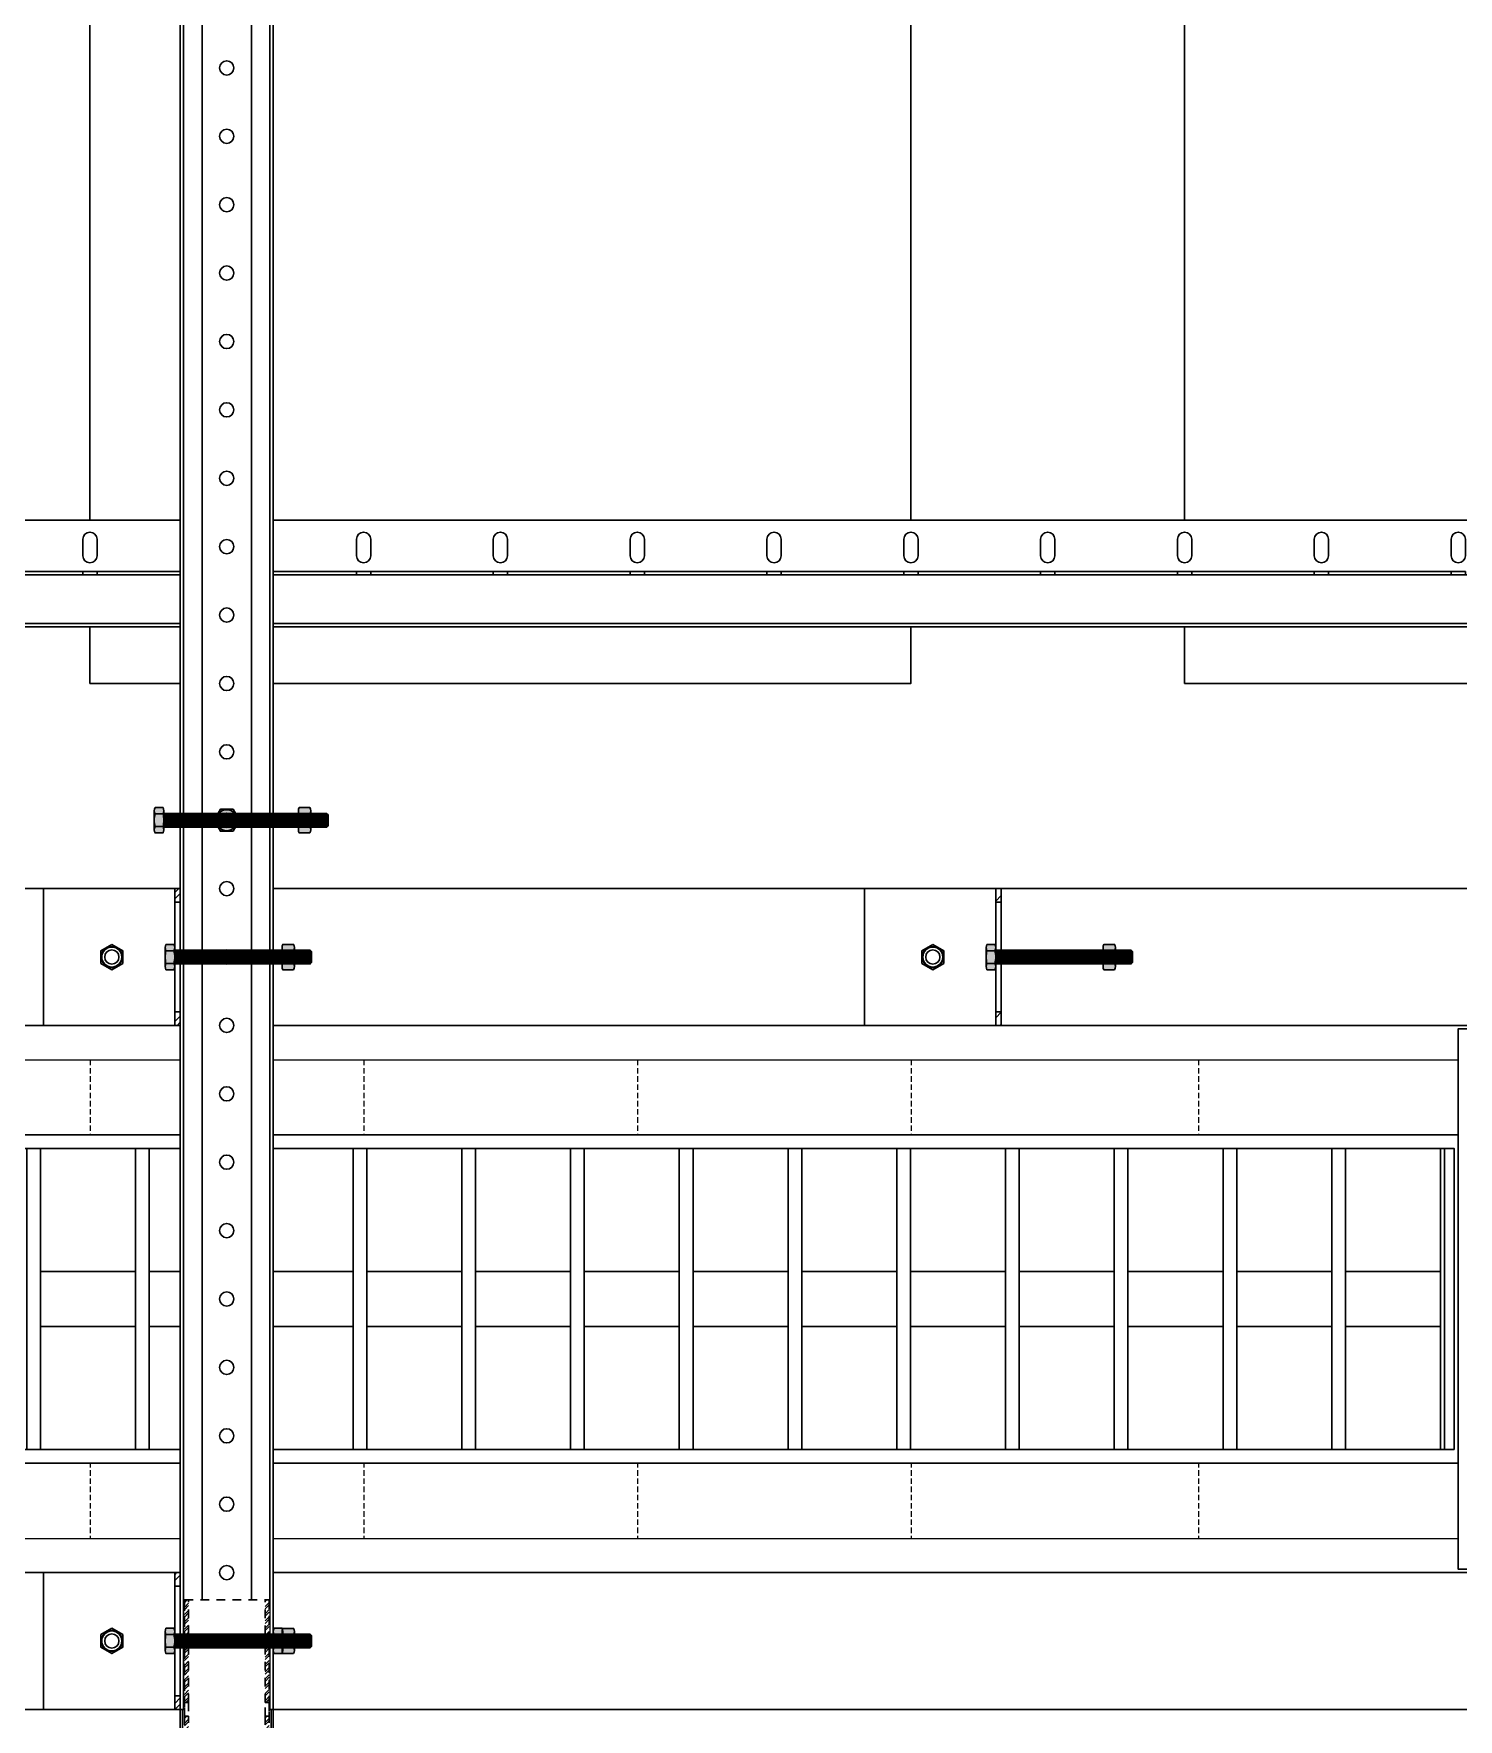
# Model space of a CAD drawing. Header units: millimetres. Extents: x -962357 to -591296, y -223672 to 59420.
# Drawn here: x -789751 to -789230, y -174598 to -173981 of the extents above; entities that cross this region are included whole.
import ezdxf
from ezdxf.enums import TextEntityAlignment as Align

# ---------------------------------------------------------------- set-up
doc = ezdxf.new("R2010")
doc.units = ezdxf.units.MM
doc.linetypes.add('DPA_Hidden 50', pattern=[3, 2, -1])
doc.linetypes.add('TA_HL_000.90000', pattern=[5.85, 3.195, -2.655])
for name, color, linetype in [('000 - H A T C H', 8, 'Continuous'), ('000 - WIPEOUT', 250, 'Continuous'), ('001 - ASCESSORIES', 251, 'Continuous'), ('A04_TUBE SERIES', 2, 'Continuous'), ('A11_ALU.SOLID SHEET', 2, 'Continuous')]:
    doc.layers.add(name, color=color, linetype=linetype)
doc.layers.add('A-GLAZ-CURT', color=2, linetype='Continuous', lineweight=9)
pattern_1 = [(135, (45431.8018, -77824.1695), (-1.325825215, -1.325825215), []), (135, (45431.8018, -77823.2856), (-1.325825215, -1.325825215), [])]
pattern_2 = [(110, (-0.5, 0), (-0.939693, -0.34202), []), (110, (-0.2012, 0.6409), (-0.939693, -0.34202), [1.25, -0.25, 0, -0.25])]

# ---------------------------------------------------------------- blocks, each defined once
blk = doc.blocks.new('*U4635')
at = {"layer": 'A11_ALU.SOLID SHEET', "color": 0}
blk.add_lwpolyline([(350, -98.8), (350, 98.8), (0, 98.8), (0, -98.8)], close=True, dxfattribs=at)
at = {"layer": 'Defpoints', "color": 250}
blk.add_point((0, 0), dxfattribs=at)
blk.add_text('AL.SHEET-HAT-TYPE-R', height=6, rotation=270, dxfattribs=at).set_placement((15, 0), align=Align.BOTTOM_CENTER)
blk = doc.blocks.new('*U4621')
at = {"color": 1}
blk.add_wipeout([(600, -60), (-600, -60), (-600, 60), (600, 60)], dxfattribs=at).dxf.layer = '000 - WIPEOUT'
at = {"layer": '001 - ASCESSORIES', "color": 0}
blk.add_lwpolyline([(600, -60), (-600, -60), (-600, 60), (600, 60)], close=True, dxfattribs=at)
at = {"layer": '001 - ASCESSORIES'}
for points in [[(595, -55), (-595, -55), (-595, 55), (595, 55)], [(76.97, -55), (81.97, -55), (81.97, 55), (76.97, 55)], [(121.7, -55), (116.7, -55), (116.7, 55), (121.7, 55)], [(156.43, -55), (161.43, -55), (161.43, 55), (156.43, 55)], [(201.17, -55), (196.17, -55), (196.17, 55), (201.17, 55)], [(235.9, -55), (240.9, -55), (240.9, 55), (235.9, 55)], [(280.63, -55), (275.63, -55), (275.63, 55), (280.63, 55)], [(315.37, -55), (320.37, -55), (320.37, 55), (315.37, 55)], [(360.1, -55), (355.1, -55), (355.1, 55), (360.1, 55)], [(394.83, -55), (399.83, -55), (399.83, 55), (394.83, 55)], [(439.57, -55), (434.57, -55), (434.57, 55), (439.57, 55)], [(474.3, -55), (479.3, -55), (479.3, 55), (474.3, 55)], [(519.03, -55), (514.03, -55), (514.03, 55), (519.03, 55)], [(553.77, -55), (558.77, -55), (558.77, 55), (553.77, 55)], [(598.5, -55), (593.5, -55), (593.5, 55), (598.5, 55)]]:
    blk.add_lwpolyline(points, close=True, dxfattribs=at)
for points in [[(81.97, 10), (116.7, 10)], [(121.7, 10), (156.43, 10)], [(161.43, 10), (196.17, 10)], [(201.17, 10), (235.9, 10)], [(240.9, 10), (275.63, 10)], [(280.63, 10), (315.37, 10)], [(320.37, 10), (355.1, 10)], [(360.1, 10), (394.83, 10)], [(399.83, 10), (434.57, 10)], [(439.57, 10), (474.3, 10)], [(479.3, 10), (514.03, 10)], [(519.03, 10), (553.77, 10)], [(558.77, 10), (593.5, 10)], [(81.97, -10), (116.7, -10)], [(121.7, -10), (156.43, -10)], [(161.43, -10), (196.17, -10)], [(201.17, -10), (235.9, -10)], [(240.9, -10), (275.63, -10)], [(280.63, -10), (315.37, -10)], [(320.37, -10), (355.1, -10)], [(360.1, -10), (394.83, -10)], [(399.83, -10), (434.57, -10)], [(439.57, -10), (474.3, -10)], [(479.3, -10), (514.03, -10)], [(519.03, -10), (553.77, -10)], [(558.77, -10), (593.5, -10)]]:
    blk.add_lwpolyline(points, dxfattribs=at)
blk = doc.blocks.new('*U4637')
blk.add_attdef('EXTR.OVL-LENGTH_', (-25, -59.09), '', height=5)
blk.add_wipeout([(-25, 0), (25, 0), (25, 7015), (-25, 7015)]).dxf.layer = '000 - WIPEOUT'
at = {"layer": 'A04_TUBE SERIES', "color": 0}
blk.add_lwpolyline([(-25, 0), (25, 0), (25, 7015), (-25, 7015)], close=True, dxfattribs=at)
blk = doc.blocks.new('*U4875')
at = {"color": 3}
blk.add_wipeout([(-412.5, 2350), (412.5, 2350), (412.5, 2050), (-412.5, 2050)], dxfattribs=at).dxf.layer = '000 - WIPEOUT'
at = {"layer": 'A11_ALU.SOLID SHEET', "color": 0, "linetype": 'ByBlock'}
blk.add_lwpolyline([(-412.5, 2050), (412.5, 2050), (412.5, 2350), (-412.5, 2350)], close=True, dxfattribs=at)
blk = doc.blocks.new('000 - ASSCESSORIES_FAMELINE_GALV.BRACKET_FITTING_Z-PROFILE_HR-02AA_TOP_VIEW')
blk.add_wipeout([(-1200, 39), (1200, 39), (1200, 0), (-1200, 0)]).dxf.layer = '000 - WIPEOUT'
at = {"layer": '001 - ASCESSORIES', "linetype": 'Continuous'}
for p, q in [((-1200, 39), (1200, 39)), ((-1200, 0), (1200, 0))]:
    blk.add_line(p, q, dxfattribs=at)
at = {"layer": '001 - ASCESSORIES', "color": 1, "linetype": 'ByBlock'}
for p, q in [((-327.6, 20.2), (-327.6, 19)), ((-277.6, 20.2), (-277.6, 19)), ((-227.6, 20.2), (-227.6, 19)), ((-177.6, 20.2), (-177.6, 19)), ((-127.6, 20.2), (-127.6, 19)), ((-77.6, 20.2), (-77.6, 19)), ((-27.6, 20.2), (-27.6, 19)), ((22.4, 20.2), (22.4, 19)), ((72.4, 20.2), (72.4, 19)), ((122.4, 20.2), (122.4, 19)), ((172.4, 20.2), (172.4, 19))]:
    blk.add_line(p, q, dxfattribs=at)
at = {"layer": '001 - ASCESSORIES', "color": 0, "linetype": 'ByBlock'}
blk.add_lwpolyline([(-1200, 39), (1200, 39), (1200, 19), (-1200, 19)], close=True, dxfattribs=at)
at = {"layer": '001 - ASCESSORIES'}
for points in [[(-322.4, 26), (-322.4, 32, 1), (-327.6, 32), (-327.6, 26, 1)], [(-272.4, 26), (-272.4, 32, 1), (-277.6, 32), (-277.6, 26, 1)], [(-222.4, 26), (-222.4, 32, 1), (-227.6, 32), (-227.6, 26, 1)], [(-172.4, 26), (-172.4, 32, 1), (-177.6, 32), (-177.6, 26, 1)], [(-122.4, 26), (-122.4, 32, 1), (-127.6, 32), (-127.6, 26, 1)], [(-72.4, 26), (-72.4, 32, 1), (-77.6, 32), (-77.6, 26, 1)], [(-22.4, 26), (-22.4, 32, 1), (-27.6, 32), (-27.6, 26, 1)], [(27.6, 26), (27.6, 32, 1), (22.4, 32), (22.4, 26, 1)], [(77.6, 26), (77.6, 32, 1), (72.4, 32), (72.4, 26, 1)], [(127.6, 26), (127.6, 32, 1), (122.4, 32), (122.4, 26, 1)], [(177.6, 26), (177.6, 32, 1), (172.4, 32), (172.4, 26, 1)]]:
    blk.add_lwpolyline(points, format="xyb", close=True, dxfattribs=at)
blk.add_lwpolyline([(-1200, 19), (1200, 19), (1200, 0), (-1200, 0)], close=True, dxfattribs=at)
at = {"layer": '001 - ASCESSORIES', "color": 1, "linetype": 'ByBlock'}
for points in [[(-327.6, 20.2), (-372.4, 20.2), (-372.4, 19), (-327.6, 19)], [(-327.6, 20.2), (-322.4, 20.2), (-322.4, 19), (-327.6, 19)], [(-277.6, 20.2), (-322.4, 20.2), (-322.4, 19), (-277.6, 19)], [(-277.6, 20.2), (-272.4, 20.2), (-272.4, 19), (-277.6, 19)], [(-227.6, 20.2), (-272.4, 20.2), (-272.4, 19), (-227.6, 19)], [(-227.6, 20.2), (-222.4, 20.2), (-222.4, 19), (-227.6, 19)], [(-177.6, 20.2), (-222.4, 20.2), (-222.4, 19), (-177.6, 19)], [(-177.6, 20.2), (-172.4, 20.2), (-172.4, 19), (-177.6, 19)], [(-127.6, 20.2), (-172.4, 20.2), (-172.4, 19), (-127.6, 19)], [(-127.6, 20.2), (-122.4, 20.2), (-122.4, 19), (-127.6, 19)], [(-77.6, 20.2), (-122.4, 20.2), (-122.4, 19), (-77.6, 19)], [(-77.6, 20.2), (-72.4, 20.2), (-72.4, 19), (-77.6, 19)], [(-27.6, 20.2), (-72.4, 20.2), (-72.4, 19), (-27.6, 19)], [(-27.6, 20.2), (-22.4, 20.2), (-22.4, 19), (-27.6, 19)], [(22.4, 20.2), (-22.4, 20.2), (-22.4, 19), (22.4, 19)], [(22.4, 20.2), (27.6, 20.2), (27.6, 19), (22.4, 19)], [(72.4, 20.2), (27.6, 20.2), (27.6, 19), (72.4, 19)], [(72.4, 20.2), (77.6, 20.2), (77.6, 19), (72.4, 19)], [(122.4, 20.2), (77.6, 20.2), (77.6, 19), (122.4, 19)], [(122.4, 20.2), (127.6, 20.2), (127.6, 19), (122.4, 19)], [(172.4, 20.2), (127.6, 20.2), (127.6, 19), (172.4, 19)], [(172.4, 20.2), (177.6, 20.2), (177.6, 19), (172.4, 19)]]:
    blk.add_lwpolyline(points, close=True, dxfattribs=at)
at = {"layer": '001 - ASCESSORIES', "color": 2}
blk.add_lwpolyline([(-1200, 1.2), (1200, 1.2), (1200, 0), (-1200, 0)], close=True, dxfattribs=at)
blk = doc.blocks.new('*U4896')
at = {"layer": '001 - ASCESSORIES', "linetype": 'ByBlock', "rotation": 180}
blk.add_blockref('000 - ASSCESSORIES_FAMELINE_GALV.BRACKET_FITTING_Z-PROFILE_HR-02AA_TOP_VIEW', (1200, 39), dxfattribs=at)
blk = doc.blocks.new('000 - ASSCESSORIES_FAMELINE_GALV.BRACKET_FITTING_U-PROFILE_CC-01_TOP_VIEW')
at = {"color": 6}
blk.add_wipeout([(1500, -17), (-1500, -17), (-1500, 17), (1500, 17)], dxfattribs=at).dxf.layer = '000 - WIPEOUT'
at = {"layer": '001 - ASCESSORIES', "color": 0, "linetype": 'ByBlock'}
for p, q in [((1500, 15.8), (-1500, 15.8)), ((1500, -15.8), (-1500, -15.8))]:
    blk.add_line(p, q, dxfattribs=at)
at = {"layer": '001 - ASCESSORIES', "color": 1}
blk.add_lwpolyline([(1500, 17), (1500, -17), (-1500, -17), (-1500, 17)], close=True, dxfattribs=at)
at = {"layer": '001 - ASCESSORIES', "color": 0, "linetype": 'ByBlock'}
for points in [[(-1500, 17), (-1500, 9), (1500, 9), (1500, 17)], [(-1500, -9), (-1500, -17), (1500, -17), (1500, -9)]]:
    blk.add_lwpolyline(points, close=True, dxfattribs=at)
at = {"layer": '001 - ASCESSORIES', "color": 1, "linetype": 'Continuous'}
for centre in [(900, 0), (925, 0), (950, 0), (975, 0), (1000, 0), (1025, 0), (1050, 0), (1075, 0), (1100, 0), (1125, 0), (1150, 0), (1175, 0), (1200, 0), (1225, 0), (1250, 0), (1275, 0), (1300, 0), (1325, 0), (1350, 0), (1375, 0), (1400, 0), (1425, 0), (1450, 0), (1475, 0), (1500, 0)]:
    blk.add_circle(centre, 2.6, dxfattribs=at)
blk = doc.blocks.new('000 - ASSCESSORIES_FAMELINE_GALV._SPICE-FOR_CC-01_TOP_VIEW')
blk.add_wipeout([(-40, 15.5), (40, 15.5), (40, -15.5), (-40, -15.5)]).dxf.layer = '000 - WIPEOUT'
at = {"layer": '000 - H A T C H'}
h = blk.add_hatch(dxfattribs=at)
h.set_pattern_fill('ANSI32', color=8, scale=5, angle=90)
h.set_pattern_definition(pattern_1)
h.paths.add_polyline_path([(-27.5, 14), (-27.5, 15.5), (-40, 15.5), (-40, 14)])
h.paths.add_polyline_path([(-2.5, 14), (-2.5, 15.5), (-22.5, 15.5), (-22.5, 14)])
h.paths.add_polyline_path([(27.5, 15.5), (27.5, 14), (40, 14), (40, 15.5)])
h.paths.add_polyline_path([(22.5, 14), (22.5, 15.5), (2.5, 15.5), (2.5, 14)])
h = blk.add_hatch(dxfattribs=at)
h.set_pattern_fill('ANSI32', color=8, scale=5, angle=90)
h.set_pattern_definition(pattern_1)
h.paths.add_polyline_path([(-27.5, -15.5), (-27.5, -14), (-40, -14), (-40, -15.5)])
h.paths.add_polyline_path([(-2.5, -15.5), (-2.5, -14), (-22.5, -14), (-22.5, -15.5)])
h.paths.add_polyline_path([(27.5, -14), (27.5, -15.5), (40, -15.5), (40, -14)])
h.paths.add_polyline_path([(22.5, -15.5), (22.5, -14), (2.5, -14), (2.5, -15.5)])
at = {"layer": '001 - ASCESSORIES', "color": 0, "linetype": 'ByBlock'}
for points in [[(-40, 15.5), (40, 15.5), (40, -15.5), (-40, -15.5)], [(-27.5, 14), (-27.5, 15.5), (-40, 15.5), (-40, 14)], [(-27.5, 15.5), (-22.5, 15.5), (-22.5, 14), (-27.5, 14)], [(-2.5, 14), (-2.5, 15.5), (-22.5, 15.5), (-22.5, 14)], [(-2.5, 15.5), (2.5, 15.5), (2.5, 14), (-2.5, 14)], [(22.5, 14), (22.5, 15.5), (2.5, 15.5), (2.5, 14)], [(22.5, 15.5), (27.5, 15.5), (27.5, 14), (22.5, 14)], [(27.5, 15.5), (27.5, 14), (40, 14), (40, 15.5)], [(-27.5, -15.5), (-27.5, -14), (-40, -14), (-40, -15.5)], [(-27.5, -14), (-22.5, -14), (-22.5, -15.5), (-27.5, -15.5)], [(-2.5, -15.5), (-2.5, -14), (-22.5, -14), (-22.5, -15.5)], [(-2.5, -14), (2.5, -14), (2.5, -15.5), (-2.5, -15.5)], [(2.5, -14), (22.5, -14), (22.5, -15.5), (2.5, -15.5)], [(22.5, -14), (27.5, -14), (27.5, -15.5), (22.5, -15.5)], [(27.5, -14), (40, -14), (40, -15.5), (27.5, -15.5)]]:
    blk.add_lwpolyline(points, close=True, dxfattribs=at)
blk = doc.blocks.new('*U4733')
at = {"layer": '001 - ASCESSORIES', "color": 0, "linetype": 'ByBlock', "rotation": 90}
blk.add_blockref('000 - ASSCESSORIES_FAMELINE_GALV._SPICE-FOR_CC-01_TOP_VIEW', (0, 0), dxfattribs=at)
blk = doc.blocks.new('*U4662')
at = {"color": 1}
for p, q in [((-3.46, 4.5), (3.46, 4.5)), ((-3.46, 0), (3.46, 0))]:
    blk.add_line(p, q, dxfattribs=at)
at = {"color": 0}
for points in [[(-2.31, 4.21, 0.249893), (-4.62, 4.21), (-4.62, 0.29, 0.249893), (-2.31, 0.29)], [(2.31, 4.21, 0.062422), (0, 4.5, 0.062422), (-2.31, 4.21), (-2.31, 0.29, 0.061692), (0, 0, 0.061692), (2.31, 0.29)], [(4.62, 4.21, 0.249893), (2.31, 4.21), (2.31, 0.29, 0.249893), (4.62, 0.29)]]:
    blk.add_lwpolyline(points, format="xyb", close=True, dxfattribs=at)
blk = doc.blocks.new('*U4707')
at = {"layer": '000 - H A T C H'}
h = blk.add_hatch(color=250, dxfattribs=at)
h.dxf.hatch_style = 1
edge = h.paths.add_edge_path()
edge.add_line((0.29, 4.62), (4.21, 4.62))
edge.add_arc((2.05, 3.46), 2.45, 0, 28.06093, ccw=False)
edge.add_line((4.5, 3.46), (4.5, 0.01))
edge.add_arc((-4.86, 0), 9.36, -0.02392, 0.02392, ccw=False)
edge.add_line((4.5, 0), (4.5, 0))
edge.add_arc((-4.86, 0), 9.36, -0.02392, 0.02392, ccw=False)
edge.add_line((4.5, -0.01), (4.5, -3.46))
edge.add_arc((2.05, -3.46), 2.45, -28.06093, 0, ccw=False)
edge.add_line((4.21, -4.62), (0.29, -4.62))
edge.add_arc((2.45, -3.46), 2.45, 180, 208.06093, ccw=False)
edge.add_line((0, -3.46), (0, 3.46))
edge.add_arc((2.45, 3.46), 2.45, 151.93907, 180, ccw=False)
at = {"layer": '001 - ASCESSORIES', "color": 0, "rotation": 270}
blk.add_blockref('*U4662', (0, 0), dxfattribs=at)
blk = doc.blocks.new('*U4682')
at = {"color": 1}
for p, q in [((-3.46, 3.5), (3.46, 3.5)), ((-3.46, 0), (3.46, 0))]:
    blk.add_line(p, q, dxfattribs=at)
at = {"color": 0}
for points in [[(-2.31, 3.21, 0.249855), (-4.62, 3.21), (-4.62, 0.29, 0.249855), (-2.31, 0.29)], [(2.31, 3.21, 0.062432), (0, 3.5, 0.062432), (-2.31, 3.21), (-2.31, 0.29, 0.061701), (0, 0, 0.061701), (2.31, 0.29)], [(4.62, 3.21, 0.249855), (2.31, 3.21), (2.31, 0.29, 0.249855), (4.62, 0.29)]]:
    blk.add_lwpolyline(points, format="xyb", close=True, dxfattribs=at)
blk = doc.blocks.new('*U4693')
at = {"layer": '000 - H A T C H'}
h = blk.add_hatch(dxfattribs=at)
h.set_pattern_fill('ANSI35', color=8, scale=4, angle=65)
h.set_pattern_definition(pattern_2)
h.paths.add_polyline_path([(0, -2.5), (44.5, -2.5), (44.5, 2.5), (0, 2.5)])
at = {"color": 8}
blk.add_line((44.5, -2.5), (44.5, 2.5), dxfattribs=at)
at = {"color": 1}
blk.add_lwpolyline([(44.5, 2.5), (0, 2.5), (0, -2.5), (44.5, -2.5), (45, -2), (45, 2)], close=True, dxfattribs=at)
blk = doc.blocks.new('*U4734')
at = {"layer": '000 - H A T C H'}
h = blk.add_hatch(color=250, dxfattribs=at)
h.dxf.hatch_style = 1
edge = h.paths.add_edge_path()
edge.add_line((-0.29, -4.62), (-3.21, -4.62))
edge.add_arc((-1.05, -3.46), 2.45, 180, 208.05689, ccw=False)
edge.add_line((-3.5, -3.46), (-3.5, -0.01))
edge.add_arc((5.86, 0), 9.36, 179.97608, 180.02392, ccw=False)
edge.add_line((-3.5, 0), (-3.5, 0))
edge.add_arc((5.86, 0), 9.36, 179.97608, 180.02392, ccw=False)
edge.add_line((-3.5, 0.01), (-3.5, 3.46))
edge.add_arc((-1.05, 3.46), 2.45, 151.94311, 180, ccw=False)
edge.add_line((-3.21, 4.62), (-0.29, 4.62))
edge.add_arc((-2.45, 3.46), 2.45, 360, 388.05689, ccw=False)
edge.add_line((0, 3.46), (0, -3.46))
edge.add_arc((-2.45, -3.46), 2.45, 331.94311, 360, ccw=False)
blk.add_blockref('*U4693', (0, 0))
at = {"layer": '001 - ASCESSORIES', "rotation": 90}
blk.add_blockref('*U4682', (0, 0), dxfattribs=at)
blk = doc.blocks.new('*U4735')
at = {"layer": '001 - ASCESSORIES', "rotation": 270}
for name, p in [('*U4734', (0, 0)), ('*U4707', (0, -37.2))]:
    blk.add_blockref(name, p, dxfattribs=at)
blk = doc.blocks.new('*U4907')
at = {"layer": '001 - ASCESSORIES'}
blk.add_lwpolyline([(2020, 17), (1500, 17), (1500, -17), (2020, -17)], close=True, dxfattribs=at)
at = {"layer": '001 - ASCESSORIES', "color": 0}
blk.add_lwpolyline([(2020, 16.2), (1500, 16.2), (1500, -16.2), (2020, -16.2)], close=True, dxfattribs=at)
at = {"layer": '001 - ASCESSORIES', "color": 0, "linetype": 'ByBlock'}
blk.add_blockref('000 - ASSCESSORIES_FAMELINE_GALV.BRACKET_FITTING_U-PROFILE_CC-01_TOP_VIEW', (0, 0), dxfattribs=at)
at = {"layer": '001 - ASCESSORIES', "linetype": 'TA_HL_000.90000', "rotation": 90}
blk.add_blockref('*U4733', (1500, 0), dxfattribs=at)
blk.add_blockref('*U4735', (1475, 17))
blk = doc.blocks.new('*U4663')
at = {"layer": '001 - ASCESSORIES', "color": 0}
blk.add_lwpolyline([(4.62, 0), (2.31, 4), (-2.31, 4), (-4.62, 0), (-2.31, -4), (2.31, -4)], close=True, dxfattribs=at)
at = {"layer": '001 - ASCESSORIES', "color": 8}
blk.add_circle((0, 0), 3.85, dxfattribs=at)
at = {"layer": '001 - ASCESSORIES', "color": 0}
blk.add_circle((0, 0), 2.6, dxfattribs=at)
blk = doc.blocks.new('*U4664')
at = {"layer": '000 - H A T C H'}
h = blk.add_hatch(color=250, dxfattribs=at)
h.dxf.hatch_style = 1
h.paths.add_polyline_path([(4, -2.31), (4, 2.31), (0, 4.62), (-4, 2.31), (-4, -2.31), (0, -4.62)])
h.paths.add_polyline_path([(0, -2.6, -1), (0, 2.6, -1)], flags=16)
at = {"layer": '001 - ASCESSORIES', "color": 0, "rotation": 270}
blk.add_blockref('*U4663', (0, 0), dxfattribs=at)
blk = doc.blocks.new('*U4696')
at = {"layer": '000 - H A T C H'}
h = blk.add_hatch(dxfattribs=at)
h.set_pattern_fill('ANSI35', color=8, scale=4, angle=65)
h.set_pattern_definition(pattern_2)
h.paths.add_polyline_path([(0, -2.5), (59.5, -2.5), (59.5, 2.5), (0, 2.5)])
at = {"color": 8}
blk.add_line((59.5, -2.5), (59.5, 2.5), dxfattribs=at)
at = {"color": 1}
blk.add_lwpolyline([(59.5, 2.5), (0, 2.5), (0, -2.5), (59.5, -2.5), (60, -2), (60, 2)], close=True, dxfattribs=at)
blk = doc.blocks.new('*U4748')
at = {"layer": '000 - H A T C H'}
h = blk.add_hatch(color=250, dxfattribs=at)
h.dxf.hatch_style = 1
edge = h.paths.add_edge_path()
edge.add_line((-0.29, -4.62), (-3.21, -4.62))
edge.add_arc((-1.05, -3.46), 2.45, 180, 208.05689, ccw=False)
edge.add_line((-3.5, -3.46), (-3.5, -0.01))
edge.add_arc((5.86, 0), 9.36, 179.97608, 180.02392, ccw=False)
edge.add_line((-3.5, 0), (-3.5, 0))
edge.add_arc((5.86, 0), 9.36, 179.97608, 180.02392, ccw=False)
edge.add_line((-3.5, 0.01), (-3.5, 3.46))
edge.add_arc((-1.05, 3.46), 2.45, 151.94311, 180, ccw=False)
edge.add_line((-3.21, 4.62), (-0.29, 4.62))
edge.add_arc((-2.45, 3.46), 2.45, 360, 388.05689, ccw=False)
edge.add_line((0, 3.46), (0, -3.46))
edge.add_arc((-2.45, -3.46), 2.45, 331.94311, 360, ccw=False)
blk.add_blockref('*U4696', (0, 0))
at = {"layer": '001 - ASCESSORIES', "rotation": 90}
blk.add_blockref('*U4682', (0, 0), dxfattribs=at)
blk = doc.blocks.new('*U4821')
at = {"layer": '001 - ASCESSORIES'}
blk.add_blockref('*U4748', (-23, 0), dxfattribs=at)
at = {"layer": '001 - ASCESSORIES', "color": 2}
for rotation in [90, 90, 270, 270]:
    blk.add_blockref('*U4664', (0, 0), dxfattribs=dict(at, rotation=rotation))
at = {"layer": '001 - ASCESSORIES', "color": 1}
blk.add_blockref('*U4707', (26.2, 0), dxfattribs=at)
blk = doc.blocks.new('000 - ASSCESSORIES_FAMELINE_AL.EXTR._L-PROFILE_50x68mm._non-code_TOP_VIEW')
blk.add_wipeout([(-50, -25), (0, -25), (0, 25), (-50, 25)]).dxf.layer = '000 - WIPEOUT'
at = {"layer": '000 - H A T C H'}
h = blk.add_hatch(dxfattribs=at)
h.set_pattern_fill('ANSI32', color=8, scale=0.5)
h.set_pattern_definition([(45, (-14193.569, 11847.092), (-3.367596, 3.367596), []), (45, (-14191.324, 11847.092), (-3.367596, 3.367596), [])])
h.paths.add_polyline_path([(-2, 20), (0, 20), (0, 25), (-2, 25)])
h.paths.add_polyline_path([(0, -20), (-2, -20), (-2, -25), (0, -25)])
at = {"layer": '001 - ASCESSORIES', "color": 0}
for p, q in [((0, 20), (-2, 20)), ((-2, -20), (0, -20))]:
    blk.add_line(p, q, dxfattribs=at)
at = {"layer": '001 - ASCESSORIES', "color": 1}
blk.add_line((-2, -20), (-2, 20), dxfattribs=at)
at = {"layer": '001 - ASCESSORIES'}
blk.add_lwpolyline([(-50, -25), (0, -25), (0, 25), (-50, 25)], close=True, dxfattribs=at)
at = {"layer": '001 - ASCESSORIES', "color": 0}
for points in [[(-2, 25), (0, 25), (0, 20), (-2, 20)], [(-2, -20), (0, -20), (0, -25), (-2, -25)]]:
    blk.add_lwpolyline(points, close=True, dxfattribs=at)
at = {"layer": '001 - ASCESSORIES', "color": 1}
blk.add_circle((-25, 0), 2.6, dxfattribs=at)
blk = doc.blocks.new('*U4738')
at = {"layer": '001 - ASCESSORIES', "color": 0}
blk.add_blockref('000 - ASSCESSORIES_FAMELINE_AL.EXTR._L-PROFILE_50x68mm._non-code_TOP_VIEW', (0, 0), dxfattribs=at)
blk = doc.blocks.new('*U4683')
blk.add_circle((0, 0), 3.66)
at = {"layer": '001 - ASCESSORIES', "color": 0}
blk.add_lwpolyline([(4.62, 0), (2.31, 4), (-2.31, 4), (-4.62, 0), (-2.31, -4), (2.31, -4)], close=True, dxfattribs=at)
at = {"layer": '001 - ASCESSORIES', "color": 8}
blk.add_circle((0, 0), 3.85, dxfattribs=at)
blk = doc.blocks.new('*U4715')
at = {"layer": '001 - ASCESSORIES', "rotation": 90}
blk.add_blockref('*U4683', (0, 0), dxfattribs=at)
blk = doc.blocks.new('*U4751')
at = {"layer": '001 - ASCESSORIES'}
blk.add_blockref('*U4715', (0, 0), dxfattribs=at)
blk = doc.blocks.new('*U4694')
at = {"layer": '000 - H A T C H'}
h = blk.add_hatch(dxfattribs=at)
h.set_pattern_fill('ANSI35', color=8, scale=4, angle=65)
h.set_pattern_definition(pattern_2)
h.paths.add_polyline_path([(0, -2.5), (49.5, -2.5), (49.5, 2.5), (0, 2.5)])
at = {"color": 8}
blk.add_line((49.5, -2.5), (49.5, 2.5), dxfattribs=at)
at = {"color": 1}
blk.add_lwpolyline([(49.5, 2.5), (0, 2.5), (0, -2.5), (49.5, -2.5), (50, -2), (50, 2)], close=True, dxfattribs=at)
blk = doc.blocks.new('*U4746')
at = {"layer": '000 - H A T C H'}
h = blk.add_hatch(color=250, dxfattribs=at)
h.dxf.hatch_style = 1
edge = h.paths.add_edge_path()
edge.add_line((-0.29, -4.62), (-3.21, -4.62))
edge.add_arc((-1.05, -3.46), 2.45, 180, 208.05689, ccw=False)
edge.add_line((-3.5, -3.46), (-3.5, -0.01))
edge.add_arc((5.86, 0), 9.36, 179.97608, 180.02392, ccw=False)
edge.add_line((-3.5, 0), (-3.5, 0))
edge.add_arc((5.86, 0), 9.36, 179.97608, 180.02392, ccw=False)
edge.add_line((-3.5, 0.01), (-3.5, 3.46))
edge.add_arc((-1.05, 3.46), 2.45, 151.94311, 180, ccw=False)
edge.add_line((-3.21, 4.62), (-0.29, 4.62))
edge.add_arc((-2.45, 3.46), 2.45, 360, 388.05689, ccw=False)
edge.add_line((0, 3.46), (0, -3.46))
edge.add_arc((-2.45, -3.46), 2.45, 331.94311, 360, ccw=False)
blk.add_blockref('*U4694', (0, 0))
at = {"layer": '001 - ASCESSORIES', "rotation": 90}
blk.add_blockref('*U4682', (0, 0), dxfattribs=at)
blk = doc.blocks.new('*U4752')
at = {"layer": '001 - ASCESSORIES'}
for name, p in [('*U4746', (0, 0)), ('*U4707', (39.2, -0.01))]:
    blk.add_blockref(name, p, dxfattribs=at)
blk = doc.blocks.new('*U4794')
at = {"color": 2}
blk.add_blockref('*U4738', (0, 0), dxfattribs=at)
for name, p in [('*U4751', (-25, 0)), ('*U4752', (-2, 0))]:
    blk.add_blockref(name, p)
blk = doc.blocks.new('*U4956')
at = {"layer": 'A11_ALU.SOLID SHEET', "linetype": 'ByBlock'}
blk.add_lwpolyline([(-44750, 2505.5), (-44600, 2505.5), (-44600, 3305.5), (-45050, 3305.5), (-45050, 1555.5), (-44750, 1555.5)], close=True, dxfattribs=at)
at = {"layer": 'A11_ALU.SOLID SHEET', "color": 1}
blk.add_blockref('*U4635', (-44550, 1330.5), dxfattribs=at)
blk.add_blockref('*U4621', (-45150, 1330.5))
at = {"layer": 'A04_TUBE SERIES', "color": 0, "linetype": 'ByBlock', "xscale": -1, "rotation": 90}
for p in [(-40025, 1455.5), (-40025, 1205.5)]:
    blk.add_blockref('*U4637', p, dxfattribs=at)
at = {"layer": 'A11_ALU.SOLID SHEET', "color": 0, "linetype": 'ByBlock', "rotation": 90}
blk.add_blockref('*U4875', (-42300, 1968), dxfattribs=at)
at = {"layer": '001 - ASCESSORIES', "linetype": 'ByBlock', "rotation": 180}
blk.add_blockref('*U4896', (-43525, 1615.2), dxfattribs=at)
at = {"layer": '001 - ASCESSORIES', "linetype": 'ByBlock'}
blk.add_blockref('*U4794', (-44717, 1455.5), dxfattribs=at)
at = {"layer": '001 - ASCESSORIES', "linetype": 'ByBlock', "rotation": 270}
blk.add_blockref('*U4907', (-45000, 2680.5), dxfattribs=at)
at = {"layer": '001 - ASCESSORIES', "linetype": 'ByBlock'}
for name, p in [('*U4821', (-45000, 1505.5)), ('*U4821', (-45000, 1505.5)), ('*U4794', (-45017, 1455.5)), ('*U4794', (-45017, 1205.5))]:
    blk.add_blockref(name, p, dxfattribs=at)
blk = doc.blocks.new('DPA_CP_Metal Ceiling Luminaire2 - Linear Luminaire-12437131-4160-01 UPPER PLATFORM LEVEL - REFLECTED CEILING PLAN')
at = {"layer": 'A-GLAZ-CURT'}
for p, q in [((-842129.95, 7249.03), (-840929.95, 7249.03)), ((-840929.95, 7249.03), (-842129.95, 7249.03)), ((-842129.95, 7249.03), (-840929.95, 7249.03)), ((-842129.95, 7199.03), (-840929.95, 7199.03)), ((-842129.95, 7024.03), (-840929.95, 7024.03)), ((-840929.95, 6974.03), (-842129.95, 6974.03)), ((-840929.95, 6974.03), (-842129.95, 6974.03)), ((-842129.95, 6974.03), (-840929.95, 6974.03))]:
    blk.add_line(p, q, dxfattribs=at)
at = {"layer": 'A-GLAZ-CURT', "linetype": 'DPA_Hidden 50'}
for p, q in [((-841429.95, 7199.03), (-841429.95, 7024.03)), ((-841329.95, 7199.03), (-841329.95, 7024.03)), ((-841229.95, 7199.03), (-841229.95, 7024.03)), ((-841129.95, 7199.03), (-841129.95, 7024.03)), ((-841024.95, 7199.03), (-841024.95, 7024.03))]:
    blk.add_line(p, q, dxfattribs=at)
blk = doc.blocks.new('*U339')
at = {"layer": 'A11_ALU.SOLID SHEET', "color": 0}
blk.add_lwpolyline([(350, -98.8), (350, 98.8), (0, 98.8), (0, -98.8)], close=True, dxfattribs=at)
at = {"layer": 'Defpoints', "color": 250}
blk.add_point((0, 0), dxfattribs=at)
blk.add_text('AL.SHEET-HAT-TYPE-R', height=6, rotation=270, dxfattribs=at).set_placement((15, 0), align=Align.BOTTOM_CENTER)
blk = doc.blocks.new('*U453')
at = {"color": 1}
blk.add_wipeout([(600, -60), (-600, -60), (-600, 60), (600, 60)], dxfattribs=at).dxf.layer = '000 - WIPEOUT'
at = {"layer": '001 - ASCESSORIES', "color": 0}
blk.add_lwpolyline([(600, -60), (-600, -60), (-600, 60), (600, 60)], close=True, dxfattribs=at)
at = {"layer": '001 - ASCESSORIES'}
for points in [[(595, -55), (-595, -55), (-595, 55), (595, 55)], [(76.97, -55), (81.97, -55), (81.97, 55), (76.97, 55)], [(121.7, -55), (116.7, -55), (116.7, 55), (121.7, 55)], [(156.43, -55), (161.43, -55), (161.43, 55), (156.43, 55)], [(201.17, -55), (196.17, -55), (196.17, 55), (201.17, 55)], [(235.9, -55), (240.9, -55), (240.9, 55), (235.9, 55)], [(280.63, -55), (275.63, -55), (275.63, 55), (280.63, 55)], [(315.37, -55), (320.37, -55), (320.37, 55), (315.37, 55)], [(360.1, -55), (355.1, -55), (355.1, 55), (360.1, 55)], [(394.83, -55), (399.83, -55), (399.83, 55), (394.83, 55)], [(439.57, -55), (434.57, -55), (434.57, 55), (439.57, 55)], [(474.3, -55), (479.3, -55), (479.3, 55), (474.3, 55)], [(519.03, -55), (514.03, -55), (514.03, 55), (519.03, 55)], [(553.77, -55), (558.77, -55), (558.77, 55), (553.77, 55)], [(598.5, -55), (593.5, -55), (593.5, 55), (598.5, 55)]]:
    blk.add_lwpolyline(points, close=True, dxfattribs=at)
for points in [[(81.97, 10), (116.7, 10)], [(121.7, 10), (156.43, 10)], [(161.43, 10), (196.17, 10)], [(201.17, 10), (235.9, 10)], [(240.9, 10), (275.63, 10)], [(280.63, 10), (315.37, 10)], [(320.37, 10), (355.1, 10)], [(360.1, 10), (394.83, 10)], [(399.83, 10), (434.57, 10)], [(439.57, 10), (474.3, 10)], [(479.3, 10), (514.03, 10)], [(519.03, 10), (553.77, 10)], [(558.77, 10), (593.5, 10)], [(81.97, -10), (116.7, -10)], [(121.7, -10), (156.43, -10)], [(161.43, -10), (196.17, -10)], [(201.17, -10), (235.9, -10)], [(240.9, -10), (275.63, -10)], [(280.63, -10), (315.37, -10)], [(320.37, -10), (355.1, -10)], [(360.1, -10), (394.83, -10)], [(399.83, -10), (434.57, -10)], [(439.57, -10), (474.3, -10)], [(479.3, -10), (514.03, -10)], [(519.03, -10), (553.77, -10)], [(558.77, -10), (593.5, -10)]]:
    blk.add_lwpolyline(points, dxfattribs=at)
blk = doc.blocks.new('*U719')
blk.add_attdef('EXTR.OVL-LENGTH_', (-25, -59.09), '', height=5)
blk.add_wipeout([(-25, 0), (25, 0), (25, 7015), (-25, 7015)]).dxf.layer = '000 - WIPEOUT'
at = {"layer": 'A04_TUBE SERIES', "color": 0}
blk.add_lwpolyline([(-25, 0), (25, 0), (25, 7015), (-25, 7015)], close=True, dxfattribs=at)
blk = doc.blocks.new('*U706')
at = {"color": 3}
blk.add_wipeout([(-412.5, 2350), (412.5, 2350), (412.5, 2050), (-412.5, 2050)], dxfattribs=at).dxf.layer = '000 - WIPEOUT'
at = {"layer": 'A11_ALU.SOLID SHEET', "color": 0, "linetype": 'ByBlock'}
blk.add_lwpolyline([(-412.5, 2050), (412.5, 2050), (412.5, 2350), (-412.5, 2350)], close=True, dxfattribs=at)
blk = doc.blocks.new('*U500')
at = {"layer": '001 - ASCESSORIES', "linetype": 'ByBlock', "rotation": 180}
blk.add_blockref('000 - ASSCESSORIES_FAMELINE_GALV.BRACKET_FITTING_Z-PROFILE_HR-02AA_TOP_VIEW', (1200, 39), dxfattribs=at)
blk = doc.blocks.new('*U677')
at = {"layer": '001 - ASCESSORIES', "color": 0, "linetype": 'ByBlock', "rotation": 90}
blk.add_blockref('000 - ASSCESSORIES_FAMELINE_GALV._SPICE-FOR_CC-01_TOP_VIEW', (0, 0), dxfattribs=at)
blk = doc.blocks.new('*U349')
at = {"color": 1}
for p, q in [((-3.46, 4.5), (3.46, 4.5)), ((-3.46, 0), (3.46, 0))]:
    blk.add_line(p, q, dxfattribs=at)
at = {"color": 0}
for points in [[(-2.31, 4.21, 0.249893), (-4.62, 4.21), (-4.62, 0.29, 0.249893), (-2.31, 0.29)], [(2.31, 4.21, 0.062422), (0, 4.5, 0.062422), (-2.31, 4.21), (-2.31, 0.29, 0.061692), (0, 0, 0.061692), (2.31, 0.29)], [(4.62, 4.21, 0.249893), (2.31, 4.21), (2.31, 0.29, 0.249893), (4.62, 0.29)]]:
    blk.add_lwpolyline(points, format="xyb", close=True, dxfattribs=at)
blk = doc.blocks.new('*U667')
at = {"layer": '000 - H A T C H'}
h = blk.add_hatch(color=250, dxfattribs=at)
h.dxf.hatch_style = 1
edge = h.paths.add_edge_path()
edge.add_line((0.29, 4.62), (4.21, 4.62))
edge.add_arc((2.05, 3.46), 2.45, 0, 28.06093, ccw=False)
edge.add_line((4.5, 3.46), (4.5, 0.01))
edge.add_arc((-4.86, 0), 9.36, -0.02392, 0.02392, ccw=False)
edge.add_line((4.5, 0), (4.5, 0))
edge.add_arc((-4.86, 0), 9.36, -0.02392, 0.02392, ccw=False)
edge.add_line((4.5, -0.01), (4.5, -3.46))
edge.add_arc((2.05, -3.46), 2.45, -28.06093, 0, ccw=False)
edge.add_line((4.21, -4.62), (0.29, -4.62))
edge.add_arc((2.45, -3.46), 2.45, 180, 208.06093, ccw=False)
edge.add_line((0, -3.46), (0, 3.46))
edge.add_arc((2.45, 3.46), 2.45, 151.93907, 180, ccw=False)
at = {"layer": '001 - ASCESSORIES', "color": 0, "rotation": 270}
blk.add_blockref('*U349', (0, 0), dxfattribs=at)
blk = doc.blocks.new('*U351')
at = {"color": 1}
for p, q in [((-3.46, 3.5), (3.46, 3.5)), ((-3.46, 0), (3.46, 0))]:
    blk.add_line(p, q, dxfattribs=at)
at = {"color": 0}
for points in [[(-2.31, 3.21, 0.249855), (-4.62, 3.21), (-4.62, 0.29, 0.249855), (-2.31, 0.29)], [(2.31, 3.21, 0.062432), (0, 3.5, 0.062432), (-2.31, 3.21), (-2.31, 0.29, 0.061701), (0, 0, 0.061701), (2.31, 0.29)], [(4.62, 3.21, 0.249855), (2.31, 3.21), (2.31, 0.29, 0.249855), (4.62, 0.29)]]:
    blk.add_lwpolyline(points, format="xyb", close=True, dxfattribs=at)
blk = doc.blocks.new('*U362')
at = {"layer": '000 - H A T C H'}
h = blk.add_hatch(dxfattribs=at)
h.set_pattern_fill('ANSI35', color=8, scale=4, angle=65)
h.set_pattern_definition(pattern_2)
h.paths.add_polyline_path([(0, -2.5), (44.5, -2.5), (44.5, 2.5), (0, 2.5)])
at = {"color": 8}
blk.add_line((44.5, -2.5), (44.5, 2.5), dxfattribs=at)
at = {"color": 1}
blk.add_lwpolyline([(44.5, 2.5), (0, 2.5), (0, -2.5), (44.5, -2.5), (45, -2), (45, 2)], close=True, dxfattribs=at)
blk = doc.blocks.new('*U675')
at = {"layer": '000 - H A T C H'}
h = blk.add_hatch(color=250, dxfattribs=at)
h.dxf.hatch_style = 1
edge = h.paths.add_edge_path()
edge.add_line((-0.29, -4.62), (-3.21, -4.62))
edge.add_arc((-1.05, -3.46), 2.45, 180, 208.05689, ccw=False)
edge.add_line((-3.5, -3.46), (-3.5, -0.01))
edge.add_arc((5.86, 0), 9.36, 179.97608, 180.02392, ccw=False)
edge.add_line((-3.5, 0), (-3.5, 0))
edge.add_arc((5.86, 0), 9.36, 179.97608, 180.02392, ccw=False)
edge.add_line((-3.5, 0.01), (-3.5, 3.46))
edge.add_arc((-1.05, 3.46), 2.45, 151.94311, 180, ccw=False)
edge.add_line((-3.21, 4.62), (-0.29, 4.62))
edge.add_arc((-2.45, 3.46), 2.45, 360, 388.05689, ccw=False)
edge.add_line((0, 3.46), (0, -3.46))
edge.add_arc((-2.45, -3.46), 2.45, 331.94311, 360, ccw=False)
blk.add_blockref('*U362', (0, 0))
at = {"layer": '001 - ASCESSORIES', "rotation": 90}
blk.add_blockref('*U351', (0, 0), dxfattribs=at)
blk = doc.blocks.new('*U678')
at = {"layer": '001 - ASCESSORIES', "rotation": 270}
for name, p in [('*U675', (0, 0)), ('*U667', (0, -37.2))]:
    blk.add_blockref(name, p, dxfattribs=at)
blk = doc.blocks.new('*U521')
at = {"layer": '001 - ASCESSORIES'}
blk.add_lwpolyline([(2020, 17), (1500, 17), (1500, -17), (2020, -17)], close=True, dxfattribs=at)
at = {"layer": '001 - ASCESSORIES', "color": 0}
blk.add_lwpolyline([(2020, 16.2), (1500, 16.2), (1500, -16.2), (2020, -16.2)], close=True, dxfattribs=at)
at = {"layer": '001 - ASCESSORIES', "color": 0, "linetype": 'ByBlock'}
blk.add_blockref('000 - ASSCESSORIES_FAMELINE_GALV.BRACKET_FITTING_U-PROFILE_CC-01_TOP_VIEW', (0, 0), dxfattribs=at)
at = {"layer": '001 - ASCESSORIES', "linetype": 'TA_HL_000.90000', "rotation": 90}
blk.add_blockref('*U677', (1500, 0), dxfattribs=at)
blk.add_blockref('*U678', (1475, 17))
blk = doc.blocks.new('*U350')
at = {"layer": '001 - ASCESSORIES', "color": 0}
blk.add_lwpolyline([(4.62, 0), (2.31, 4), (-2.31, 4), (-4.62, 0), (-2.31, -4), (2.31, -4)], close=True, dxfattribs=at)
at = {"layer": '001 - ASCESSORIES', "color": 8}
blk.add_circle((0, 0), 3.85, dxfattribs=at)
at = {"layer": '001 - ASCESSORIES', "color": 0}
blk.add_circle((0, 0), 2.6, dxfattribs=at)
blk = doc.blocks.new('*U671')
at = {"layer": '000 - H A T C H'}
h = blk.add_hatch(color=250, dxfattribs=at)
h.dxf.hatch_style = 1
h.paths.add_polyline_path([(4, -2.31), (4, 2.31), (0, 4.62), (-4, 2.31), (-4, -2.31), (0, -4.62)])
h.paths.add_polyline_path([(0, -2.6, -1), (0, 2.6, -1)], flags=16)
at = {"layer": '001 - ASCESSORIES', "color": 0, "rotation": 270}
blk.add_blockref('*U350', (0, 0), dxfattribs=at)
blk = doc.blocks.new('*U365')
at = {"layer": '000 - H A T C H'}
h = blk.add_hatch(dxfattribs=at)
h.set_pattern_fill('ANSI35', color=8, scale=4, angle=65)
h.set_pattern_definition(pattern_2)
h.paths.add_polyline_path([(0, -2.5), (59.5, -2.5), (59.5, 2.5), (0, 2.5)])
at = {"color": 8}
blk.add_line((59.5, -2.5), (59.5, 2.5), dxfattribs=at)
at = {"color": 1}
blk.add_lwpolyline([(59.5, 2.5), (0, 2.5), (0, -2.5), (59.5, -2.5), (60, -2), (60, 2)], close=True, dxfattribs=at)
blk = doc.blocks.new('*U583')
at = {"layer": '000 - H A T C H'}
h = blk.add_hatch(color=250, dxfattribs=at)
h.dxf.hatch_style = 1
edge = h.paths.add_edge_path()
edge.add_line((-0.29, -4.62), (-3.21, -4.62))
edge.add_arc((-1.05, -3.46), 2.45, 180, 208.05689, ccw=False)
edge.add_line((-3.5, -3.46), (-3.5, -0.01))
edge.add_arc((5.86, 0), 9.36, 179.97608, 180.02392, ccw=False)
edge.add_line((-3.5, 0), (-3.5, 0))
edge.add_arc((5.86, 0), 9.36, 179.97608, 180.02392, ccw=False)
edge.add_line((-3.5, 0.01), (-3.5, 3.46))
edge.add_arc((-1.05, 3.46), 2.45, 151.94311, 180, ccw=False)
edge.add_line((-3.21, 4.62), (-0.29, 4.62))
edge.add_arc((-2.45, 3.46), 2.45, 360, 388.05689, ccw=False)
edge.add_line((0, 3.46), (0, -3.46))
edge.add_arc((-2.45, -3.46), 2.45, 331.94311, 360, ccw=False)
blk.add_blockref('*U365', (0, 0))
at = {"layer": '001 - ASCESSORIES', "rotation": 90}
blk.add_blockref('*U351', (0, 0), dxfattribs=at)
blk = doc.blocks.new('*U686')
at = {"layer": '001 - ASCESSORIES'}
blk.add_blockref('*U583', (-23, 0), dxfattribs=at)
at = {"layer": '001 - ASCESSORIES', "color": 2}
for rotation in [90, 90, 270, 270]:
    blk.add_blockref('*U671', (0, 0), dxfattribs=dict(at, rotation=rotation))
at = {"layer": '001 - ASCESSORIES', "color": 1}
blk.add_blockref('*U667', (26.2, 0), dxfattribs=at)
blk = doc.blocks.new('*U573')
at = {"layer": '001 - ASCESSORIES', "color": 0}
blk.add_blockref('000 - ASSCESSORIES_FAMELINE_AL.EXTR._L-PROFILE_50x68mm._non-code_TOP_VIEW', (0, 0), dxfattribs=at)
blk = doc.blocks.new('*U352')
blk.add_circle((0, 0), 3.66)
at = {"layer": '001 - ASCESSORIES', "color": 0}
blk.add_lwpolyline([(4.62, 0), (2.31, 4), (-2.31, 4), (-4.62, 0), (-2.31, -4), (2.31, -4)], close=True, dxfattribs=at)
at = {"layer": '001 - ASCESSORIES', "color": 8}
blk.add_circle((0, 0), 3.85, dxfattribs=at)
blk = doc.blocks.new('*U662')
at = {"layer": '001 - ASCESSORIES', "rotation": 90}
blk.add_blockref('*U352', (0, 0), dxfattribs=at)
blk = doc.blocks.new('*U569')
at = {"layer": '001 - ASCESSORIES'}
blk.add_blockref('*U662', (0, 0), dxfattribs=at)
blk = doc.blocks.new('*U363')
at = {"layer": '000 - H A T C H'}
h = blk.add_hatch(dxfattribs=at)
h.set_pattern_fill('ANSI35', color=8, scale=4, angle=65)
h.set_pattern_definition(pattern_2)
h.paths.add_polyline_path([(0, -2.5), (49.5, -2.5), (49.5, 2.5), (0, 2.5)])
at = {"color": 8}
blk.add_line((49.5, -2.5), (49.5, 2.5), dxfattribs=at)
at = {"color": 1}
blk.add_lwpolyline([(49.5, 2.5), (0, 2.5), (0, -2.5), (49.5, -2.5), (50, -2), (50, 2)], close=True, dxfattribs=at)
blk = doc.blocks.new('*U584')
at = {"layer": '000 - H A T C H'}
h = blk.add_hatch(color=250, dxfattribs=at)
h.dxf.hatch_style = 1
edge = h.paths.add_edge_path()
edge.add_line((-0.29, -4.62), (-3.21, -4.62))
edge.add_arc((-1.05, -3.46), 2.45, 180, 208.05689, ccw=False)
edge.add_line((-3.5, -3.46), (-3.5, -0.01))
edge.add_arc((5.86, 0), 9.36, 179.97608, 180.02392, ccw=False)
edge.add_line((-3.5, 0), (-3.5, 0))
edge.add_arc((5.86, 0), 9.36, 179.97608, 180.02392, ccw=False)
edge.add_line((-3.5, 0.01), (-3.5, 3.46))
edge.add_arc((-1.05, 3.46), 2.45, 151.94311, 180, ccw=False)
edge.add_line((-3.21, 4.62), (-0.29, 4.62))
edge.add_arc((-2.45, 3.46), 2.45, 360, 388.05689, ccw=False)
edge.add_line((0, 3.46), (0, -3.46))
edge.add_arc((-2.45, -3.46), 2.45, 331.94311, 360, ccw=False)
blk.add_blockref('*U363', (0, 0))
at = {"layer": '001 - ASCESSORIES', "rotation": 90}
blk.add_blockref('*U351', (0, 0), dxfattribs=at)
blk = doc.blocks.new('*U680')
at = {"layer": '001 - ASCESSORIES'}
for name, p in [('*U584', (0, 0)), ('*U667', (39.2, -0.01))]:
    blk.add_blockref(name, p, dxfattribs=at)
blk = doc.blocks.new('*U681')
at = {"color": 2}
blk.add_blockref('*U573', (0, 0), dxfattribs=at)
for name, p in [('*U569', (-25, 0)), ('*U680', (-2, 0))]:
    blk.add_blockref(name, p)

msp = doc.modelspace()

# ---------------------------------------------------------------- block references
at = {"layer": 'A-GLAZ-CURT'}
msp.add_blockref('DPA_CP_Metal Ceiling Luminaire2 - Linear Luminaire-12437131-4160-01 UPPER PLATFORM LEVEL - REFLECTED CEILING PLAN', (51700, -181555.5), dxfattribs=at)

# ---------------------------------------------------------------- next in the draw order: block references
msp.add_blockref('*U4956', (-744680, -175774.39))

# ---------------------------------------------------------------- next in the draw order: linework, layer by layer
at = {"layer": 'A11_ALU.SOLID SHEET', "linetype": 'ByBlock'}
msp.add_lwpolyline([(-789430, -173268.89), (-789280, -173268.89), (-789280, -172468.89), (-789730, -172468.89), (-789730, -174218.89), (-789430, -174218.89)], close=True, dxfattribs=at)

# ---------------------------------------------------------------- next in the draw order: block references
at = {"layer": 'A11_ALU.SOLID SHEET', "color": 1}
msp.add_blockref('*U339', (-789230, -174443.89), dxfattribs=at)

# ---------------------------------------------------------------- next in the draw order: block references
msp.add_blockref('*U453', (-789830, -174443.89))
at = {"layer": 'A04_TUBE SERIES', "color": 0, "linetype": 'ByBlock', "xscale": -1, "rotation": 90}
for p in [(-784705, -174318.89), (-784705, -174568.89)]:
    msp.add_blockref('*U719', p, dxfattribs=at)
at = {"layer": 'A11_ALU.SOLID SHEET', "color": 0, "linetype": 'ByBlock', "rotation": 90}
msp.add_blockref('*U706', (-786980, -173806.39), dxfattribs=at)

# ---------------------------------------------------------------- next in the draw order: block references
at = {"layer": '001 - ASCESSORIES', "linetype": 'ByBlock', "rotation": 180}
msp.add_blockref('*U500', (-788205, -174159.19), dxfattribs=at)
at = {"layer": '001 - ASCESSORIES', "linetype": 'ByBlock'}
msp.add_blockref('*U681', (-789397, -174318.89), dxfattribs=at)

# ---------------------------------------------------------------- next in the draw order: block references
at = {"layer": '001 - ASCESSORIES', "linetype": 'ByBlock', "rotation": 270}
msp.add_blockref('*U521', (-789680, -173093.89), dxfattribs=at)

# ---------------------------------------------------------------- next in the draw order: block references
at = {"layer": '001 - ASCESSORIES', "linetype": 'ByBlock'}
for name, p in [('*U686', (-789680, -174268.89)), ('*U686', (-789680, -174268.89)), ('*U681', (-789697, -174318.89)), ('*U681', (-789697, -174568.89))]:
    msp.add_blockref(name, p, dxfattribs=at)

doc.saveas('drawing.dxf')
